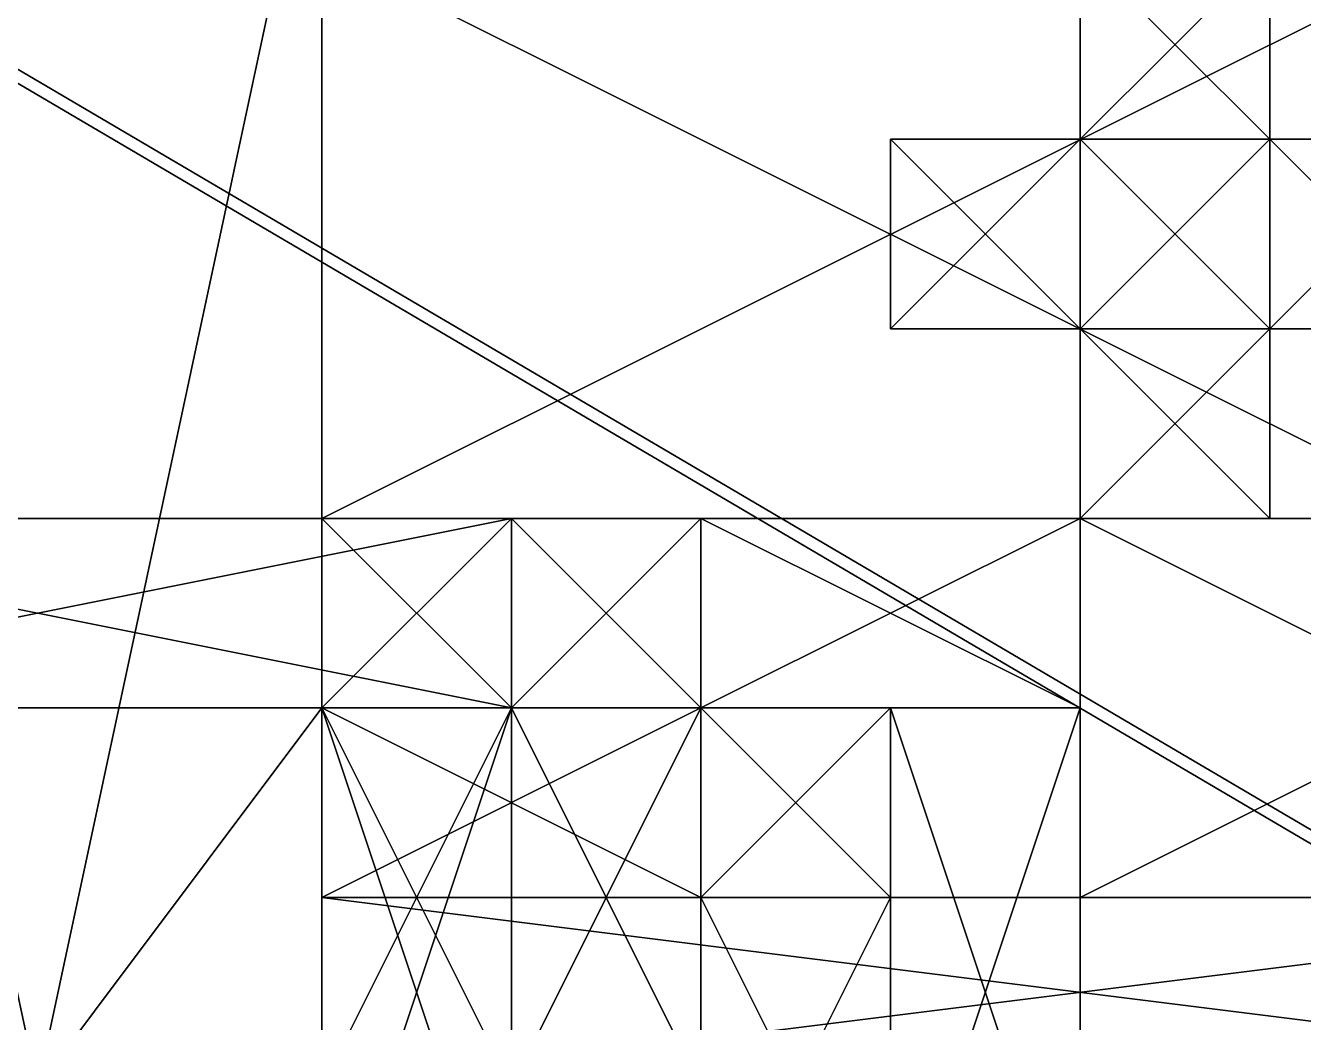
# Model space of a CAD drawing. Extents: x -1088 to 1104, y -640 to 640.
# Drawn here: x 94 to 309.7, y -213.1 to -44.8 of the extents above; entities that cross this region are included whole.
import ezdxf

# ---------------------------------------------------------------- set-up
doc = ezdxf.new("R2010")
doc.units = 0

msp = doc.modelspace()

# ---------------------------------------------------------------- meshes
at = {"layer": 'OBJECT020', "color": 50}
mesh = msp.add_polyface(dxfattribs=at)
corners = [(144, -160, 48), (208, -160, 48), (208, -192, 48), (144, -192, 48), (144, -192, 16), (208, -192, 16), (208, -160, 16), (144, -160, 16)]
mesh.append_faces([[corners[k] for k in face] for face in [(1, 3, 0), (5, 7, 4), (3, 7, 0), (5, 1, 6), (0, 6, 1), (4, 2, 5)]], dxfattribs={"vtx0": -1})
mesh.append_faces([[corners[k] for k in face] for face in [(1, 2, 3), (5, 6, 7), (3, 4, 7), (5, 2, 1), (0, 7, 6), (4, 3, 2)]], dxfattribs={"vtx2": -1})
at = {"layer": 'OBJECT028', "color": 50}
mesh = msp.add_polyface(dxfattribs=at)
corners = [(48, -160, 208), (144, -160, 208), (144, -288, 208), (48, -288, 208), (48, -288, 200), (144, -288, 200), (144, -160, 200), (48, -160, 200)]
mesh.append_faces([[corners[k] for k in face] for face in [(1, 3, 0), (5, 7, 4), (3, 7, 0), (5, 1, 6), (0, 6, 1), (4, 2, 5)]], dxfattribs={"vtx0": -1})
mesh.append_faces([[corners[k] for k in face] for face in [(1, 2, 3), (5, 6, 7), (3, 4, 7), (5, 2, 1), (0, 7, 6), (4, 3, 2)]], dxfattribs={"vtx2": -1})
at = {"layer": 'OBJECT1244', "color": 50}
mesh = msp.add_polyface(dxfattribs=at)
corners = [(208, -160, 80), (176, -160, 80), (176, -224, 80), (208, -224, 80), (208, -224, 104), (176, -224, 104), (176, -160, 104), (208, -160, 104)]
mesh.append_faces([[corners[k] for k in face] for face in [(1, 3, 0), (5, 7, 4), (3, 7, 0), (5, 1, 6), (0, 6, 1), (4, 2, 5)]], dxfattribs={"vtx0": -1})
mesh.append_faces([[corners[k] for k in face] for face in [(1, 2, 3), (5, 6, 7), (3, 4, 7), (5, 2, 1), (0, 7, 6), (4, 3, 2)]], dxfattribs={"vtx2": -1})
at = {"layer": 'OBJECT1245', "color": 50}
mesh = msp.add_polyface(dxfattribs=at)
corners = [(240, -192, 80), (208, -192, 80), (208, -256, 80), (240, -256, 80), (240, -256, 104), (208, -256, 104), (208, -192, 104), (240, -192, 104)]
mesh.append_faces([[corners[k] for k in face] for face in [(1, 3, 0), (5, 7, 4), (3, 7, 0), (5, 1, 6), (0, 6, 1), (4, 2, 5)]], dxfattribs={"vtx0": -1})
mesh.append_faces([[corners[k] for k in face] for face in [(1, 2, 3), (5, 6, 7), (3, 4, 7), (5, 2, 1), (0, 7, 6), (4, 3, 2)]], dxfattribs={"vtx2": -1})
at = {"layer": 'OBJECT1264', "color": 50}
mesh = msp.add_polyface(dxfattribs=at)
corners = [(144, -160, 144), (176, -160, 144), (176, -224, 144), (144, -224, 144), (144, -224, 112), (176, -224, 112), (176, -160, 112), (144, -160, 112)]
mesh.append_faces([[corners[k] for k in face] for face in [(1, 3, 0), (5, 7, 4), (3, 7, 0), (5, 1, 6), (0, 6, 1), (4, 2, 5)]], dxfattribs={"vtx0": -1})
mesh.append_faces([[corners[k] for k in face] for face in [(1, 2, 3), (5, 6, 7), (3, 4, 7), (5, 2, 1), (0, 7, 6), (4, 3, 2)]], dxfattribs={"vtx2": -1})
at = {"layer": 'OBJECT1267', "color": 50}
mesh = msp.add_polyface(dxfattribs=at)
corners = [(144, -128, 144), (176, -128, 144), (176, -160, 144), (144, -160, 144), (144, -160, 48), (176, -160, 48), (176, -128, 48), (144, -128, 48)]
mesh.append_faces([[corners[k] for k in face] for face in [(1, 3, 0), (5, 7, 4), (3, 7, 0), (5, 1, 6), (0, 6, 1), (4, 2, 5)]], dxfattribs={"vtx0": -1})
mesh.append_faces([[corners[k] for k in face] for face in [(1, 2, 3), (5, 6, 7), (3, 4, 7), (5, 2, 1), (0, 7, 6), (4, 3, 2)]], dxfattribs={"vtx2": -1})
at = {"layer": 'OBJECT147', "color": 50}
mesh = msp.add_polyface(dxfattribs=at)
corners = [(272, -64, 144), (304, -64, 144), (304, -96, 144), (272, -96, 144), (272, -96, 48), (304, -96, 48), (304, -64, 48), (272, -64, 48)]
mesh.append_faces([[corners[k] for k in face] for face in [(1, 3, 0), (5, 7, 4), (3, 7, 0), (5, 1, 6), (0, 6, 1), (4, 2, 5)]], dxfattribs={"vtx0": -1})
mesh.append_faces([[corners[k] for k in face] for face in [(1, 2, 3), (5, 6, 7), (3, 4, 7), (5, 2, 1), (0, 7, 6), (4, 3, 2)]], dxfattribs={"vtx2": -1})
at = {"layer": 'OBJECT149', "color": 50}
mesh = msp.add_polyface(dxfattribs=at)
corners = [(144, -32, 48), (336, -32, 48), (336, -128, 48), (144, -128, 48), (144, -128, 16), (336, -128, 16), (336, -32, 16), (144, -32, 16)]
mesh.append_faces([[corners[k] for k in face] for face in [(1, 3, 0), (5, 7, 4), (3, 7, 0), (5, 1, 6), (0, 6, 1), (4, 2, 5)]], dxfattribs={"vtx0": -1})
mesh.append_faces([[corners[k] for k in face] for face in [(1, 2, 3), (5, 6, 7), (3, 4, 7), (5, 2, 1), (0, 7, 6), (4, 3, 2)]], dxfattribs={"vtx2": -1})
at = {"layer": 'OBJECT152', "color": 50}
mesh = msp.add_polyface(dxfattribs=at)
corners = [(272, -128, 48), (400, -128, 48), (400, -192, 48), (272, -192, 48), (272, -192, 16), (400, -192, 16), (400, -128, 16), (272, -128, 16)]
mesh.append_faces([[corners[k] for k in face] for face in [(1, 3, 0), (5, 7, 4), (3, 7, 0), (5, 1, 6), (0, 6, 1), (4, 2, 5)]], dxfattribs={"vtx0": -1})
mesh.append_faces([[corners[k] for k in face] for face in [(1, 2, 3), (5, 6, 7), (3, 4, 7), (5, 2, 1), (0, 7, 6), (4, 3, 2)]], dxfattribs={"vtx2": -1})
at = {"layer": 'OBJECT153', "color": 50}
mesh = msp.add_polyface(dxfattribs=at)
corners = [(208, -128, 48), (272, -128, 48), (272, -160, 48), (208, -160, 48), (208, -160, 16), (272, -160, 16), (272, -128, 16), (208, -128, 16)]
mesh.append_faces([[corners[k] for k in face] for face in [(1, 3, 0), (5, 7, 4), (3, 7, 0), (5, 1, 6), (0, 6, 1), (4, 2, 5)]], dxfattribs={"vtx0": -1})
mesh.append_faces([[corners[k] for k in face] for face in [(1, 2, 3), (5, 6, 7), (3, 4, 7), (5, 2, 1), (0, 7, 6), (4, 3, 2)]], dxfattribs={"vtx2": -1})
at = {"layer": 'OBJECT154', "color": 50}
mesh = msp.add_polyface(dxfattribs=at)
corners = [(144, -192, 48), (400, -192, 48), (400, -224, 48), (144, -224, 48), (144, -224, 16), (400, -224, 16), (400, -192, 16), (144, -192, 16)]
mesh.append_faces([[corners[k] for k in face] for face in [(1, 3, 0), (5, 7, 4), (3, 7, 0), (5, 1, 6), (0, 6, 1), (4, 2, 5)]], dxfattribs={"vtx0": -1})
mesh.append_faces([[corners[k] for k in face] for face in [(1, 2, 3), (5, 6, 7), (3, 4, 7), (5, 2, 1), (0, 7, 6), (4, 3, 2)]], dxfattribs={"vtx2": -1})
at = {"layer": 'OBJECT197', "color": 50}
mesh = msp.add_polyface(dxfattribs=at)
corners = [(-1084, -640, 832), (-1084, 640, 832), (1092, 640, 832), (1092, -640, 832), (-1084, 640, 830), (-1084, -640, 830), (1092, -640, 830), (1092, 640, 830)]
mesh.append_faces([[corners[k] for k in face] for face in [(1, 3, 0), (1, 5, 4), (3, 7, 6), (2, 4, 7), (0, 6, 5), (5, 7, 4)]], dxfattribs={"vtx0": -1})
mesh.append_faces([[corners[k] for k in face] for face in [(1, 2, 3), (1, 0, 5), (3, 2, 7), (2, 1, 4), (0, 3, 6), (5, 6, 7)]], dxfattribs={"vtx2": -1})
at = {"layer": 'OBJECT203', "color": 50}
mesh = msp.add_polyface(dxfattribs=at)
corners = [(-1088, 640, -128), (-1088, -640, -128), (1088, -640, -128), (1088, 640, -128), (-1088, -640, -126), (-1088, 640, -126), (1088, 640, -126), (1088, -640, -126)]
mesh.append_faces([[corners[k] for k in face] for face in [(1, 3, 0), (1, 5, 4), (3, 7, 6), (0, 6, 5), (2, 4, 7), (5, 7, 4)]], dxfattribs={"vtx0": -1})
mesh.append_faces([[corners[k] for k in face] for face in [(1, 2, 3), (1, 0, 5), (3, 2, 7), (0, 3, 6), (2, 1, 4), (5, 6, 7)]], dxfattribs={"vtx2": -1})
at = {"layer": 'OBJECT234', "color": 50}
mesh = msp.add_polyface(dxfattribs=at)
corners = [(240, -64, 176), (272, -64, 176), (272, -96, 176), (240, -96, 176), (240, -96, 112), (272, -96, 112), (272, -64, 112), (240, -64, 112)]
mesh.append_faces([[corners[k] for k in face] for face in [(1, 3, 0), (5, 7, 4), (3, 7, 0), (5, 1, 6), (0, 6, 1), (4, 2, 5)]], dxfattribs={"vtx0": -1})
mesh.append_faces([[corners[k] for k in face] for face in [(1, 2, 3), (5, 6, 7), (3, 4, 7), (5, 2, 1), (0, 7, 6), (4, 3, 2)]], dxfattribs={"vtx2": -1})
at = {"layer": 'OBJECT235', "color": 50}
mesh = msp.add_polyface(dxfattribs=at)
corners = [(272, -64, 208), (304, -64, 208), (304, -96, 208), (272, -96, 208), (272, -96, 144), (304, -96, 144), (304, -64, 144), (272, -64, 144)]
mesh.append_faces([[corners[k] for k in face] for face in [(1, 3, 0), (5, 7, 4), (3, 7, 0), (5, 1, 6), (0, 6, 1), (4, 2, 5)]], dxfattribs={"vtx0": -1})
mesh.append_faces([[corners[k] for k in face] for face in [(1, 2, 3), (5, 6, 7), (3, 4, 7), (5, 2, 1), (0, 7, 6), (4, 3, 2)]], dxfattribs={"vtx2": -1})
at = {"layer": 'OBJECT236', "color": 50}
mesh = msp.add_polyface(dxfattribs=at)
corners = [(272, -96, 176), (304, -96, 176), (304, -128, 176), (272, -128, 176), (272, -128, 112), (304, -128, 112), (304, -96, 112), (272, -96, 112)]
mesh.append_faces([[corners[k] for k in face] for face in [(1, 3, 0), (5, 7, 4), (3, 7, 0), (5, 1, 6), (0, 6, 1), (4, 2, 5)]], dxfattribs={"vtx0": -1})
mesh.append_faces([[corners[k] for k in face] for face in [(1, 2, 3), (5, 6, 7), (3, 4, 7), (5, 2, 1), (0, 7, 6), (4, 3, 2)]], dxfattribs={"vtx2": -1})
at = {"layer": 'OBJECT237', "color": 50}
mesh = msp.add_polyface(dxfattribs=at)
corners = [(304, -64, 176), (336, -64, 176), (336, -96, 176), (304, -96, 176), (304, -96, 112), (336, -96, 112), (336, -64, 112), (304, -64, 112)]
mesh.append_faces([[corners[k] for k in face] for face in [(1, 3, 0), (5, 7, 4), (3, 7, 0), (5, 1, 6), (0, 6, 1), (4, 2, 5)]], dxfattribs={"vtx0": -1})
mesh.append_faces([[corners[k] for k in face] for face in [(1, 2, 3), (5, 6, 7), (3, 4, 7), (5, 2, 1), (0, 7, 6), (4, 3, 2)]], dxfattribs={"vtx2": -1})
at = {"layer": 'OBJECT238', "color": 50}
mesh = msp.add_polyface(dxfattribs=at)
corners = [(272, -32, 176), (304, -32, 176), (304, -64, 176), (272, -64, 176), (272, -64, 112), (304, -64, 112), (304, -32, 112), (272, -32, 112)]
mesh.append_faces([[corners[k] for k in face] for face in [(1, 3, 0), (5, 7, 4), (3, 7, 0), (5, 1, 6), (0, 6, 1), (4, 2, 5)]], dxfattribs={"vtx0": -1})
mesh.append_faces([[corners[k] for k in face] for face in [(1, 2, 3), (5, 6, 7), (3, 4, 7), (5, 2, 1), (0, 7, 6), (4, 3, 2)]], dxfattribs={"vtx2": -1})
at = {"layer": 'OBJECT472', "color": 50}
mesh = msp.add_polyface(dxfattribs=at)
corners = [(240, -160, 80), (272, -160, 80), (272, -256, 80), (240, -256, 80), (240, -256, 72), (272, -256, 72), (272, -160, 72), (240, -160, 72)]
mesh.append_faces([[corners[k] for k in face] for face in [(1, 3, 0), (5, 7, 4), (3, 7, 0), (5, 1, 6), (0, 6, 1), (4, 2, 5)]], dxfattribs={"vtx0": -1})
mesh.append_faces([[corners[k] for k in face] for face in [(1, 2, 3), (5, 6, 7), (3, 4, 7), (5, 2, 1), (0, 7, 6), (4, 3, 2)]], dxfattribs={"vtx2": -1})
at = {"layer": 'OBJECT473', "color": 50}
mesh = msp.add_polyface(dxfattribs=at)
corners = [(272, -160, 48), (240, -160, 48), (240, -256, 48), (272, -256, 48), (272, -256, 72), (240, -256, 72), (240, -160, 72), (272, -160, 72)]
mesh.append_faces([[corners[k] for k in face] for face in [(1, 3, 0), (5, 7, 4), (3, 7, 0), (5, 1, 6), (0, 6, 1), (4, 2, 5)]], dxfattribs={"vtx0": -1})
mesh.append_faces([[corners[k] for k in face] for face in [(1, 2, 3), (5, 6, 7), (3, 4, 7), (5, 2, 1), (0, 7, 6), (4, 3, 2)]], dxfattribs={"vtx2": -1})
at = {"layer": 'OBJECT474', "color": 50}
mesh = msp.add_polyface(dxfattribs=at)
corners = [(208, -160, 80), (240, -160, 80), (240, -192, 80), (208, -192, 80), (208, -192, 72), (240, -192, 72), (240, -160, 72), (208, -160, 72)]
mesh.append_faces([[corners[k] for k in face] for face in [(1, 3, 0), (5, 7, 4), (3, 7, 0), (5, 1, 6), (0, 6, 1), (4, 2, 5)]], dxfattribs={"vtx0": -1})
mesh.append_faces([[corners[k] for k in face] for face in [(1, 2, 3), (5, 6, 7), (3, 4, 7), (5, 2, 1), (0, 7, 6), (4, 3, 2)]], dxfattribs={"vtx2": -1})
at = {"layer": 'OBJECT475', "color": 50}
mesh = msp.add_polyface(dxfattribs=at)
corners = [(240, -160, 48), (208, -160, 48), (208, -192, 48), (240, -192, 48), (240, -192, 72), (208, -192, 72), (208, -160, 72), (240, -160, 72)]
mesh.append_faces([[corners[k] for k in face] for face in [(1, 3, 0), (5, 7, 4), (3, 7, 0), (5, 1, 6), (0, 6, 1), (4, 2, 5)]], dxfattribs={"vtx0": -1})
mesh.append_faces([[corners[k] for k in face] for face in [(1, 2, 3), (5, 6, 7), (3, 4, 7), (5, 2, 1), (0, 7, 6), (4, 3, 2)]], dxfattribs={"vtx2": -1})
at = {"layer": 'OBJECT476', "color": 50}
mesh = msp.add_polyface(dxfattribs=at)
corners = [(176, -128, 80), (208, -128, 80), (208, -160, 80), (176, -160, 80), (176, -160, 72), (208, -160, 72), (208, -128, 72), (176, -128, 72)]
mesh.append_faces([[corners[k] for k in face] for face in [(1, 3, 0), (5, 7, 4), (3, 7, 0), (5, 1, 6), (0, 6, 1), (4, 2, 5)]], dxfattribs={"vtx0": -1})
mesh.append_faces([[corners[k] for k in face] for face in [(1, 2, 3), (5, 6, 7), (3, 4, 7), (5, 2, 1), (0, 7, 6), (4, 3, 2)]], dxfattribs={"vtx2": -1})
at = {"layer": 'OBJECT477', "color": 50}
mesh = msp.add_polyface(dxfattribs=at)
corners = [(208, -128, 48), (176, -128, 48), (176, -160, 48), (208, -160, 48), (208, -160, 72), (176, -160, 72), (176, -128, 72), (208, -128, 72)]
mesh.append_faces([[corners[k] for k in face] for face in [(1, 3, 0), (5, 7, 4), (3, 7, 0), (5, 1, 6), (0, 6, 1), (4, 2, 5)]], dxfattribs={"vtx0": -1})
mesh.append_faces([[corners[k] for k in face] for face in [(1, 2, 3), (5, 6, 7), (3, 4, 7), (5, 2, 1), (0, 7, 6), (4, 3, 2)]], dxfattribs={"vtx2": -1})
at = {"layer": 'OBJECT674', "color": 50}
mesh = msp.add_polyface(dxfattribs=at)
corners = [(48, 0, 48), (144, 0, 48), (144, -448, 48), (48, -448, 48), (48, -448, 16), (144, -448, 16), (144, 0, 16), (48, 0, 16)]
mesh.append_faces([[corners[k] for k in face] for face in [(1, 3, 0), (5, 7, 4), (3, 7, 0), (5, 1, 6), (0, 6, 1), (4, 2, 5)]], dxfattribs={"vtx0": -1})
mesh.append_faces([[corners[k] for k in face] for face in [(1, 2, 3), (5, 6, 7), (3, 4, 7), (5, 2, 1), (0, 7, 6), (4, 3, 2)]], dxfattribs={"vtx2": -1})
at = {"layer": 'OBJECT689', "color": 50}
mesh = msp.add_polyface(dxfattribs=at)
corners = [(176, -160, 176), (176, -256, 176), (144, -256, 176), (144, -160, 176), (144, -160, 168), (144, -256, 168), (176, -256, 168), (176, -160, 168)]
mesh.append_faces([[corners[k] for k in face] for face in [(1, 3, 0), (5, 7, 4), (3, 7, 0), (5, 1, 6), (0, 6, 1), (4, 2, 5)]], dxfattribs={"vtx0": -1})
mesh.append_faces([[corners[k] for k in face] for face in [(1, 2, 3), (5, 6, 7), (3, 4, 7), (5, 2, 1), (0, 7, 6), (4, 3, 2)]], dxfattribs={"vtx2": -1})
at = {"layer": 'OBJECT735', "color": 50}
mesh = msp.add_polyface(dxfattribs=at)
corners = [(16, -128, 176), (176, -128, 176), (176, -160, 176), (16, -160, 176), (16, -160, 168), (176, -160, 168), (176, -128, 168), (16, -128, 168)]
mesh.append_faces([[corners[k] for k in face] for face in [(1, 3, 0), (5, 7, 4), (3, 7, 0), (5, 1, 6), (0, 6, 1), (4, 2, 5)]], dxfattribs={"vtx0": -1})
mesh.append_faces([[corners[k] for k in face] for face in [(1, 2, 3), (5, 6, 7), (3, 4, 7), (5, 2, 1), (0, 7, 6), (4, 3, 2)]], dxfattribs={"vtx2": -1})
at = {"layer": 'OBJECT842', "color": 50}
mesh = msp.add_polyface(dxfattribs=at)
corners = [(176, -160, 112), (208, -160, 112), (208, -224, 112), (176, -224, 112), (176, -224, 104), (208, -224, 104), (208, -160, 104), (176, -160, 104)]
mesh.append_faces([[corners[k] for k in face] for face in [(1, 3, 0), (5, 7, 4), (3, 7, 0), (5, 1, 6), (0, 6, 1), (4, 2, 5)]], dxfattribs={"vtx0": -1})
mesh.append_faces([[corners[k] for k in face] for face in [(1, 2, 3), (5, 6, 7), (3, 4, 7), (5, 2, 1), (0, 7, 6), (4, 3, 2)]], dxfattribs={"vtx2": -1})
at = {"layer": 'OBJECT843', "color": 50}
mesh = msp.add_polyface(dxfattribs=at)
corners = [(208, -192, 112), (240, -192, 112), (240, -256, 112), (208, -256, 112), (208, -256, 104), (240, -256, 104), (240, -192, 104), (208, -192, 104)]
mesh.append_faces([[corners[k] for k in face] for face in [(1, 3, 0), (5, 7, 4), (3, 7, 0), (5, 1, 6), (0, 6, 1), (4, 2, 5)]], dxfattribs={"vtx0": -1})
mesh.append_faces([[corners[k] for k in face] for face in [(1, 2, 3), (5, 6, 7), (3, 4, 7), (5, 2, 1), (0, 7, 6), (4, 3, 2)]], dxfattribs={"vtx2": -1})
at = {"layer": 'OBJECT955', "color": 50}
mesh = msp.add_polyface(dxfattribs=at)
corners = [(176, -256, 144), (176, -160, 144), (144, -160, 144), (144, -256, 144), (144, -256, 168), (144, -160, 168), (176, -160, 168), (176, -256, 168)]
mesh.append_faces([[corners[k] for k in face] for face in [(1, 3, 0), (5, 7, 4), (3, 7, 0), (5, 1, 6), (0, 6, 1), (4, 2, 5)]], dxfattribs={"vtx0": -1})
mesh.append_faces([[corners[k] for k in face] for face in [(1, 2, 3), (5, 6, 7), (3, 4, 7), (5, 2, 1), (0, 7, 6), (4, 3, 2)]], dxfattribs={"vtx2": -1})
at = {"layer": 'OBJECT956', "color": 50}
mesh = msp.add_polyface(dxfattribs=at)
corners = [(176, -128, 144), (16, -128, 144), (16, -160, 144), (176, -160, 144), (176, -160, 168), (16, -160, 168), (16, -128, 168), (176, -128, 168)]
mesh.append_faces([[corners[k] for k in face] for face in [(1, 3, 0), (5, 7, 4), (3, 7, 0), (5, 1, 6), (0, 6, 1), (4, 2, 5)]], dxfattribs={"vtx0": -1})
mesh.append_faces([[corners[k] for k in face] for face in [(1, 2, 3), (5, 6, 7), (3, 4, 7), (5, 2, 1), (0, 7, 6), (4, 3, 2)]], dxfattribs={"vtx2": -1})
at = {"layer": 'OBJECT957', "color": 50}
mesh = msp.add_polyface(dxfattribs=at)
corners = [(144, -160, 176), (48, -160, 176), (48, -288, 176), (144, -288, 176), (144, -288, 200), (48, -288, 200), (48, -160, 200), (144, -160, 200)]
mesh.append_faces([[corners[k] for k in face] for face in [(1, 3, 0), (5, 7, 4), (3, 7, 0), (5, 1, 6), (0, 6, 1), (4, 2, 5)]], dxfattribs={"vtx0": -1})
mesh.append_faces([[corners[k] for k in face] for face in [(1, 2, 3), (5, 6, 7), (3, 4, 7), (5, 2, 1), (0, 7, 6), (4, 3, 2)]], dxfattribs={"vtx2": -1})

doc.saveas('drawing.dxf')
